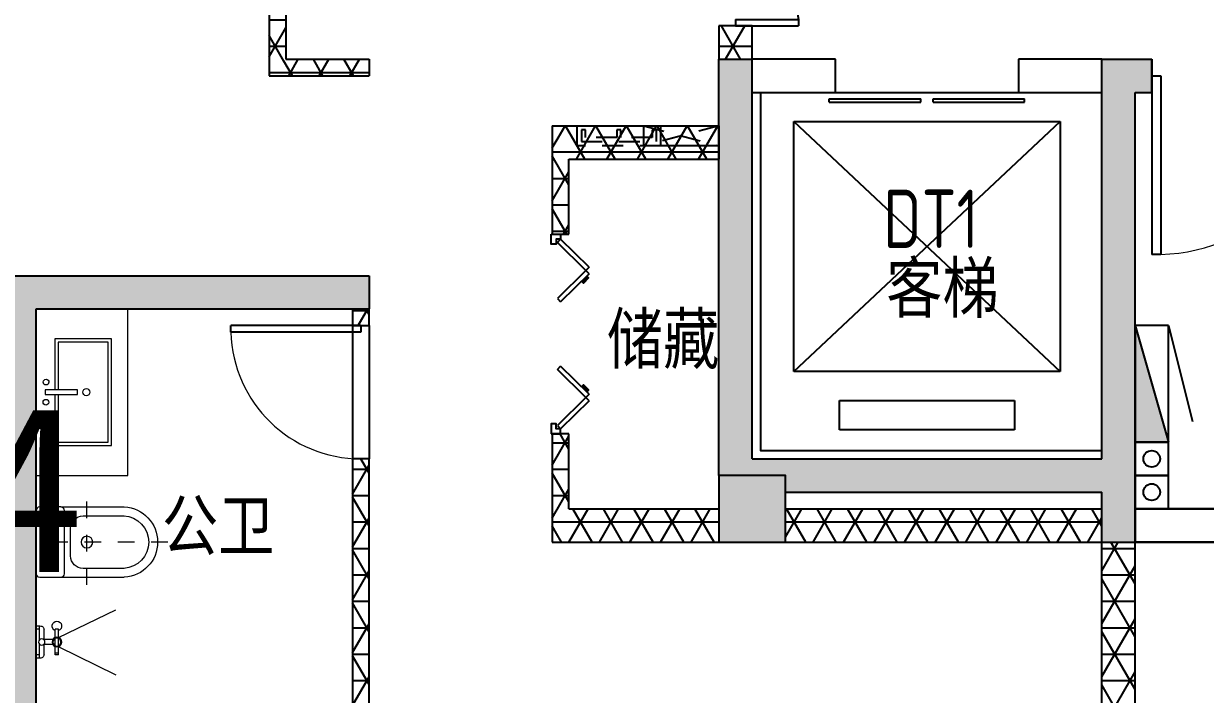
# Model space of a CAD drawing. Extents: x 512858 to 514372, y -232486 to -231710.
# Drawn here: x 513785.95 to 513793.05, y -231983.84 to -231979.81 of the extents above; entities that cross this region are included whole.
import ezdxf

# ---------------------------------------------------------------- set-up
doc = ezdxf.new("R2010")
doc.units = 0
doc.header["$LTSCALE"] = 1000
doc.linetypes.add('A1户型$1$DASH', pattern=[0.35, 0.25, -0.1])
doc.layers.get('0').update_dxf_attribs({"color": 252})
for name, color, linetype in [('2#HXT-标准层$0$A-DOOR', 253, 'Continuous'), ('2#HXT-标准层$0$A-FIRE-DOOR', 253, 'Continuous'), ('2#HXT-标准层$0$A-PATT-COLU', 253, 'Continuous'), ('2#HXT-标准层$0$A-STAIR', 253, 'Continuous'), ('2#HXT-标准层$0$A-STR-CONC-B', 253, 'Continuous'), ('2#HXT-标准层$0$A-STR-CONC-C', 252, 'Continuous'), ('2#HXT-标准层$0$A-WALL-S', 253, 'Continuous'), ('2#HXT-标准层$0$AA-DOOR_FIRE_TEXT', 253, 'Continuous'), ('A-ANNO-100-TXT', 252, 'Continuous'), ('A-ANNO-20-TXT', 252, 'Continuous'), ('A-METAL-S', 253, 'Continuous'), ('A1户型$1$A-DOOR', 252, 'Continuous'), ('A1户型$1$A-FIRE-DOOR', 252, 'Continuous'), ('A1户型$1$A-PATT-COLU', 252, 'Continuous'), ('A1户型$1$A-STR-CONC-B', 252, 'Continuous'), ('A1户型$1$A-STR-CONC-C', 252, 'Continuous'), ('A1户型$1$A-WALL-S', 252, 'Continuous'), ('A1户型$1$WINDOW', 252, 'Continuous'), ('PUB_HATCH', 252, 'Continuous')]:
    doc.layers.add(name, color=color, linetype=linetype)
doc.layers.add('A1户型$1$AE-FURN-MOVE', color=252, linetype='Continuous', lineweight=20)
doc.layers.add('面积-计容-住宅-1', color=1, linetype='Continuous', lineweight=0)
doc.styles.add('dw', font='simhei.ttf')
doc.styles.add('TYDG_02', font='TSSDENG.shx', dxfattribs={"width": 0.8, "bigfont": 'hztxt.shx'})
pattern_1 = [(0, (0, 0), (0, 158.75), []), (60, (0, 0), (-137.4815328507796, 79.37500000000001), []), (120, (0, 0), (-137.4815328507796, -79.37499999999996), [])]

# ---------------------------------------------------------------- blocks, each defined once
blk = doc.blocks.new('2新129A1户型$0$A$C44931540')
at = {"layer": 'A1户型$1$AE-FURN-MOVE', "extrusion": (0.001411355736699266, -2.826872901303822e-05, 0.9999990036374354)}
blk.add_lwpolyline([(3.9897237284e-06, 1000.00002311074), (-549.9989004516492, 999.9999792237668), (-549.9989044413729, -4.38869403901e-05), (0, 0)], close=True, dxfattribs=at)
for points, elevation in [([(-112.9724478468072, 513.6677774788933), (-112.9724478468072, 819.2215347021247), (-452.9717705924356, 819.2215075719511), (-452.9717705924938, 179.3611052876958), (-112.9724478468072, 179.3611324178913), (-112.9724478468363, 484.9148896211283)], -0.0014134364505641), ([(-132.9724080082942, 513.6677758830243), (-132.9724080082942, 799.2215331221961), (-432.9718104309486, 799.2215091838405), (-432.9718104309777, 199.3611068676427), (-132.9724080082942, 199.3611308059402), (-132.9724080083234, 484.9148880252592)], -0.001413436450543)]:
    blk.add_lwpolyline(points, dxfattribs=dict(at, elevation=elevation))
at = {"layer": 'A1户型$1$AE-FURN-MOVE', "extrusion": (0.001411355736699266, -2.826872901303822e-05, 0.9999990036374354), "elevation": -0.0014134364505937}
blk.add_lwpolyline([(-249.3888331852561, 484.9148787357938), (-55.40215224509286, 484.9148942149149), (-55.40215224515108, 513.66778207268), (-249.388833185227, 513.6677665935443)], close=True, dxfattribs=at)
at = {"layer": 'A1户型$1$AE-FURN-MOVE'}
for centre, major_axis, ratio, start_param, end_param in [((-59.01222893525847, 559.7095077006345), (0.342412836543168, 17.09543860000018), 0.9999990036374355, -1.550769539253337, 4.732415767926249), ((-301.5959025631019, 499.2913307312921), (0.4280160456305428, 21.36929825000121), 0.9999990036374353, -1.550769539255603, 4.732415767923984), ((-59.72046694415623, 438.9196597881056), (0.342412836543168, 17.09543860000018), 0.9999990036374355, -1.550769539253337, 4.732415767926249)]:
    blk.add_ellipse(centre, major_axis=major_axis, ratio=ratio, start_param=start_param, end_param=end_param, dxfattribs=at)
blk = doc.blocks.new('2新125A1户型$0$69865866586652f-nezb')
at = {"color": 250, "linetype": 'A1户型$1$DASH', "ltscale": 0.2}
for p, q in [((296756.9578622218, 367900.9433866178), (296756.9578622218, 367110.7504130057)), ((296501.2078622218, 367415.7504130056), (297012.7078622218, 367415.7504130055))]:
    blk.add_line(p, q, dxfattribs=at)
for p, q in [((296545.8864336504, 367259.3218415772), (296545.8864336504, 367640.6232263052)), ((296968.0292907933, 367259.3218415772), (296968.0292907933, 367640.6232263052))]:
    blk.add_line(p, q)
at = {"color": 250}
blk.add_lwpolyline([(296599.457862222, 367640.6232263052), (296599.4578622216, 367392.9732391588, 0.4142135623731237), (296674.4578622217, 367317.9732391588), (296839.4578622218, 367317.9732391588, 0.4142135623730951), (296914.4578622218, 367392.9732391588), (296914.457862222, 367640.6232263052)], format="xyb", dxfattribs=at)
blk.add_lwpolyline([(296545.8864336504, 367259.3218415772, -0.4142135623731278), (296567.3150050789, 367280.7504130056), (296946.6007193646, 367280.7504130055, -0.4142135623729595), (296968.0292907933, 367259.3218415769), (296968.0292907933, 367132.1789844341, -0.4142135623732138), (296946.6007193647, 367110.7504130055), (296567.3150050788, 367110.7504130057, -0.4142135623730951), (296545.8864336504, 367132.1789844343)], format="xyb", close=True)
blk.add_circle((296756.9578622218, 367415.7504130056), 35.15279190794223, dxfattribs=at)
blk.add_arc((296756.9578622218, 367629.3797336624), 211.3706793431093, 3.049187633399159, 176.9508123666008)
blk.add_arc((296756.9578622218, 367629.3797336624), 157.7992507716807, 3.049187633399159, 176.9508123666008, dxfattribs=at)
blk = doc.blocks.new('2新128A1户型$0$6986586658ff3d')
at = {"layer": 'A1户型$1$AE-FURN-MOVE'}
for p, q in [((-100.8000000000466, 76.8000000002794), (-81.60000000009313, 76.8000000002794)), ((-100.7999999998137, -76.79999999981374), (-100.8000000000466, 76.8000000002794)), ((-81.5999999998603, -76.79999999981374), (-81.60000000009313, 76.8000000002794)), ((-14.39999999990687, 12.69960630335845), (-14.39999999990687, 76.79999996651895)), ((14.39999992749654, 96.00000000023283), (33.60000000009313, 96.00000000023283)), ((14.39999999990687, 12.69960627146065), (14.4000000001397, 96.00000000023283)), ((14.4000000001397, 76.8000000002794), (33.60000000009313, 76.8000000002794)), ((-66.25846837065183, 14.39999999990687), (-12.69960628706031, 14.39999999990687)), ((12.69960628729314, 14.4000000001397), (14.4000000001397, 14.4000000001397)), ((-100.7999999998137, -67.19999999995343), (-81.60000000009313, -67.20000000018626)), ((-66.258468370419, -14.39999999990687), (-12.69960629497655, -14.39999999990687)), ((-14.39999999990687, -76.79999996651895), (-14.39999999990687, -12.69960630335845)), ((12.69960629544221, -14.39999999967404), (14.4000000001397, -14.39999999967404)), ((14.39999999990687, -95.99999999976717), (14.39999999990687, -12.69960627099499)), ((-100.7999999998137, -76.79999999981374), (-81.5999999998603, -76.79999999981374)), ((14.4000000001397, -76.7999999995809), (33.5999999998603, -76.7999999995809)), ((14.40000001108274, -95.99999999976717), (33.5999999998603, -95.99999999953434))]:
    blk.add_line(p, q, dxfattribs=at)
for points in [[(-100.7999999995809, 27.15290039801039), (-444.8149358539376, 193.7543856438715)], [(-99.28472210257314, -27.64194762450643), (-444.8149358532391, -197.069886776153)]]:
    blk.add_lwpolyline(points, dxfattribs=at)
for centre, radius in [((-91.1999999997206, 2.328306e-10), 28.79999999999999), ((-91.1999999997206, 2.328306e-10), 23.99999999999999), ((0, 2.328306e-10), 19.2)]:
    blk.add_circle(centre, radius, dxfattribs=at)
for centre, radius, start, end in [((-91.19999999995343, 96.0000000053551), 28.79999999999999, 289.4712206301563, 250.5287793572664), ((9.529881745344028, 72.1051773831714), 24.38607388944711, 78.48005776720825, 168.9000772847705), ((9.529881745344028, -72.10517738224007), 24.38607388944711, 191.0999227152295, 281.5199422485274)]:
    blk.add_arc(centre, radius, start, end, dxfattribs=at)
blk = doc.blocks.new('2新134A1户型$0$rd')
at = {"color": 9, "ltscale": 0.5}
blk.add_lwpolyline([(0, 0), (450, 0), (450, 120), (0, 120)], close=True, dxfattribs=at)
at = {"color": 9, "linetype": 'A1户型$1$DASH', "ltscale": 0.5}
for points in [[(450, 120), (0, 0)], [(0, 120), (450, 0)]]:
    blk.add_lwpolyline(points, dxfattribs=at)
blk = doc.blocks.new('2新133A1户型$0$qd')
at = {"color": 9, "linetype": 'A1户型$1$DASH', "ltscale": 0.5}
blk.add_lwpolyline([(0, 0), (500, 0), (500, 120), (0, 120)], close=True, dxfattribs=at)
blk.add_lwpolyline([(25, 25), (25, 95), (50, 95), (50, 50), (237.5, 50), (237.5, 95), (262.5, 95), (262.5, 50), (450, 50), (450, 95), (475, 95), (475, 25), (25, 25)], dxfattribs=at)
blk = doc.blocks.new('2新119A1户型$0$$DorLib2D$00000034')
for p, q in [((-0.3348234125231649, 0.1426552639182747), (-0.4750000000005821, 1.0056e-12)), ((-0.3181802983995001, 0.1263013287125923), (-0.4583568858769172, -0.0163539352046766)), ((-0.3348234125231649, 0.1426552639182747), (-0.3181802983995001, 0.1263013287125923)), ((-0.3015371842758353, 0.1426552639182747), (-0.3181802983995001, 0.1263013287125923)), ((-0.3181802983995001, 0.1263013287125923), (-0.1780037109220829, -0.0163539352046766)), ((-0.3015371842758353, 0.1426552639182747), (-0.161360596798418, 1.0056e-12)), ((0.3015371842758353, 0.1426552639182747), (0.161360596798418, 1.0056e-12)), ((0.3181802983995001, 0.1263013287125923), (0.1780037109220829, -0.0163539352046766)), ((0.3015371842758353, 0.1426552639182747), (0.3181802983995001, 0.1263013287125923)), ((0.3348234125231649, 0.1426552639182747), (0.3181802983995001, 0.1263013287125923)), ((0.3181802983995001, 0.1263013287125923), (0.4583568858769172, -0.0163539352046766)), ((0.3348234125231649, 0.1426552639182747), (0.4750000000005821, 1.0056e-12)), ((-0.5000000000006187, -0.0479999999993198), (-0.5000000000007416, 1.0099e-12)), ((-0.4583568858769172, -0.0163539352046766), (-0.4750000000005821, 1.0056e-12)), ((-0.1780037109220829, -0.0163539352046766), (-0.161360596798418, 1.0056e-12)), ((0.1780037109220829, -0.0163539352046766), (0.161360596798418, 1.0056e-12)), ((0.4583568858769172, -0.0163539352046766), (0.4750000000005821, 1.0056e-12)), ((0.5000000000007416, -0.0479999999993198), (0.5000000000007416, 1.0099e-12))]:
    blk.add_line(p, q)
for points in [[(-0.2898728090204765, 0.1307846330202903), (-0.2803624580926677, 0.1401297388521084), (-0.2549744755672762, 0.114292832613611), (-0.2644848264950846, 0.1049477267817925)], [(-0.2866020219793401, 0.1274560101955572), (-0.2804202938762643, 0.1335303289862392), (-0.2615738854331457, 0.1143506683972074), (-0.2677556135362211, 0.1082763496065255)], [(0.2898728090204765, 0.1307846330202903), (0.2803624580926677, 0.1401297388521084), (0.2549744755672762, 0.114292832613611), (0.2644848264950846, 0.1049477267817925)], [(0.2866020219793401, 0.1274560101955572), (0.2804202938762643, 0.1335303289862392), (0.2615738854331457, 0.1143506683972074), (0.2677556135362211, 0.1082763496065255)], [(-0.5000000000006185, 7.574e-13), (-0.4750000000005819, 7.548e-13), (-0.4750000000005796, -0.0229999999992807), (-0.4500000000005404, -0.0229999999992807), (-0.4500000000005404, -0.0479999999993198), (-0.5000000000006187, -0.0479999999993198)], [(0.5000000000006185, 7.574e-13), (0.4750000000005819, 7.548e-13), (0.4750000000005796, -0.0229999999992807), (0.4500000000005404, -0.0229999999992807), (0.4500000000005404, -0.0479999999993198), (0.5000000000006187, -0.0479999999993198)]]:
    blk.add_lwpolyline(points)
blk = doc.blocks.new('2新117A1户型$0$$DorLib2D$00000001')
for p, q in [((0.45, 0.9750000000000001), (0.5000000000000002, 0.9750000000000001)), ((0.45, 0), (0.45, 0.9750000000000001)), ((0.5, 0), (0.5, 0.9750000000000001)), ((0.5, 0), (0.45, 0))]:
    blk.add_line(p, q)
at = {"lineweight": 13}
blk.add_arc((0.475, 0), 0.975, 91.4692835813538, 180, dxfattribs=at)
blk = doc.blocks.new('2新154_FZH')
blk.add_lwpolyline([(-0.5, -0.5), (0.5, -0.5), (0.5, 0.5), (-0.5, 0.5)], close=True)
at = {"layer": 'PUB_HATCH'}
blk.add_solid([(-0.5, -0.5), (0.5, -0.5), (-0.5, 0.5), (0.5, 0.5)], dxfattribs=at)
blk = doc.blocks.new('2新122A1户型$0$$DorLib2D$00000225')
at = {"color": 0}
for p, q in [((0.4750000000000032, -0.0014478852985498), (0.4750000000000032, 0.7521225008925327)), ((0.4750000000000032, 0.7521225008925327), (0.5000000000000036, 0.7521225008925363)), ((0.5000000000000036, -0.0014478852985498), (0.5000000000000036, 0.7521225008925363)), ((-0.4999999999999982, -3.6e-15), (-0.5, 0.252035990386009)), ((-0.4750000000000014, 0.252035990386009), (-0.5, 0.252035990386009)), ((-0.4749999999999996, -3.6e-15), (-0.4750000000000014, 0.252035990386009)), ((-0.4749999999999996, -3.6e-15), (-0.4999999999999947, -3.6e-15)), ((0.4750000000000032, -0.0014478852985498), (0.4999999999999929, -0.0014478852985498))]:
    blk.add_line(p, q, dxfattribs=at)
for centre, radius, start, end in [((0.5046168020419071, -0.0019208093578129), 0.7546247204382253, 92.24926861260724, 179.7237749158362), ((-0.5007908120542499, 0.0025725639174823), 0.2507930763238999, 359.7898704778746, 84.09743784757413)]:
    blk.add_arc(centre, radius, start, end, dxfattribs=at)
blk = doc.blocks.new('2新115A1户型')
at = {"layer": 'A1户型$1$A-PATT-COLU'}
h = blk.add_hatch(dxfattribs=at)
h.set_pattern_fill('NET3', color=256, scale=50, style=0)
h.set_pattern_definition(pattern_1)
h.paths.add_polyline_path([(-68762.22359571813, 171802.1808309635), (-68862.22398824524, 171902.1808309825), (-68862.21653017693, 170002.1612233853), (-68762.21692270154, 170102.1612233649)])
h = blk.add_hatch(dxfattribs=at)
h.set_pattern_fill('NET3', color=256, scale=50, style=0)
h.set_pattern_definition(pattern_1)
h.paths.add_polyline_path([(-65962.02434097696, 170102.2341420536), (-65962.02434097626, 170302.2341420555), (-66162.02434097626, 170302.2341420555), (-66162.02434097696, 170102.2341420536)])
h = blk.add_hatch(dxfattribs=at)
h.set_pattern_fill('NET3', color=256, scale=50, style=0)
h.set_pattern_definition(pattern_1)
h.paths.add_polyline_path([(-68762.21692270154, 170102.1612233649), (-68862.21653017693, 170002.1612233853), (-68262.21692274013, 170002.1612232667), (-68262.21692272066, 170102.1612232667)])
for points in [[(-66162.02434097746, 167602.2341420555), (-66062.02434097581, 167602.2341420555), (-65962.02434097747, 167702.2341420539), (-65962.02434097696, 170102.2341420536), (-66162.02434097696, 170102.2341420536)], [(-70262.02434097696, 165402.2359415427), (-70262.02434097695, 168602.2359415426), (-70462.02434097695, 168802.2359415426), (-70462.02434097696, 165402.2359415427)], [(-70462.02434097695, 168802.2359415426), (-70262.02434097695, 168602.2359415426), (-68262.02434097753, 168602.2359415427), (-68262.02434097753, 168802.2359415426)], [(-63795.35767430929, 167602.2341420538), (-63662.02434097696, 167602.2341420536), (-63662.02434097696, 167802.2341420536), (-63862.02434097696, 167802.2341420536), (-63862.0243409729, 167702.2341420538)], [(-66062.02434097581, 167602.2341420555), (-65762.02434097751, 167602.2341420555), (-65762.02434097751, 167502.2341420539), (-63862.02434097798, 167502.2341420538), (-63795.35767430929, 167602.2341420538), (-63862.0243409729, 167702.2341420538), (-65962.02434097747, 167702.2341420539)], [(-63862.02434097698, 167302.2341420535), (-63662.02434097698, 167302.2341420535), (-63662.02434097696, 167602.2341420536), (-63795.35767430929, 167602.2341420538), (-63862.02434097798, 167502.2341420538)], [(-63662.02434097698, 167202.2341420535), (-63662.02434097698, 167302.2341420535), (-63862.02434097698, 167302.2341420535), (-63862.02434097698, 167202.2341420535)]]:
    blk.add_hatch(color=256, dxfattribs=at).paths.add_polyline_path(points)
h = blk.add_hatch(dxfattribs=at)
h.set_pattern_fill('NET3', color=256, scale=50, style=0)
h.set_pattern_definition(pattern_1)
h.paths.add_polyline_path([(-67162.02948926172, 169702.1612233068), (-67162.02681214752, 169052.1602757798), (-67062.02681214755, 169052.1606876429), (-67062.0286655344, 169502.1612232887)])
h = blk.add_hatch(dxfattribs=at)
h.set_pattern_fill('NET3', color=256, scale=50, style=0)
h.set_pattern_definition(pattern_1)
h.paths.add_polyline_path([(-67162.02948926172, 169702.1612233068), (-67062.0286655344, 169502.1612232887), (-66162.02434099658, 169502.1612231128), (-66162.02434095767, 169702.1612231128)])
h = blk.add_hatch(dxfattribs=at)
h.set_pattern_fill('NET3', color=256, scale=50, style=0)
h.set_pattern_definition(pattern_1)
h.paths.add_polyline_path([(-68362.02434097753, 168602.2359415427), (-68362.02434097718, 168502.1460220194), (-68262.02434097712, 168502.1460220194), (-68262.02434097753, 168602.2359415427)])
h = blk.add_hatch(dxfattribs=at)
h.set_pattern_fill('NET3', color=256, scale=50, style=0)
h.set_pattern_definition(pattern_1)
h.paths.add_polyline_path([(-67062.02001670968, 167402.2341420549), (-67062.02186979039, 167852.1606876483), (-67162.02186979038, 167852.1602757852), (-67162.01919298466, 167202.2341420541)])
h = blk.add_hatch(dxfattribs=at)
h.set_pattern_fill('NET3', color=256, scale=50, style=0)
h.set_pattern_definition(pattern_1)
h.paths.add_polyline_path([(-68262.02434097751, 166102.2359415428), (-68262.02434097712, 167702.1460220194), (-68362.02434097718, 167702.1460220194), (-68362.02434097753, 166202.2359415436), (-68328.69100764401, 166102.235941543)])
h = blk.add_hatch(dxfattribs=at)
h.set_pattern_fill('NET3', color=256, scale=50, style=0)
h.set_pattern_definition(pattern_1)
h.paths.add_polyline_path([(-67062.02001670968, 167402.2341420549), (-67162.01919298466, 167202.2341420541), (-66162.02434097751, 167202.2341420537), (-66162.02434097751, 167402.2341420537)])
h = blk.add_hatch(dxfattribs=at)
h.set_pattern_fill('NET3', color=256, scale=50, style=0)
h.set_pattern_definition(pattern_1)
h.paths.add_polyline_path([(-65762.02434097756, 167402.2341420539), (-65762.02434097759, 167202.2341420539), (-63862.02434097799, 167202.2341420543), (-63862.02434097797, 167402.2341420543)])
h = blk.add_hatch(dxfattribs=at)
h.set_pattern_fill('NET3', color=256, scale=50, style=0)
h.set_pattern_definition(pattern_1)
h.paths.add_polyline_path([(-63862.02434097705, 166102.235941543), (-63662.0243409768, 166002.235941543), (-63662.02434097698, 167202.2341420535), (-63862.02434097698, 167202.2341420535)])
at = {"layer": 'A1户型$1$A-DOOR'}
for p, q in [((-68362.02434097696, 168502.1460220173), (-68362.02434097696, 167702.1460220173)), ((-68262.02434097696, 168502.1460220173), (-68262.02434097696, 167702.1460220173))]:
    blk.add_line(p, q, dxfattribs=at)
at = {"layer": 'A1户型$1$A-STR-CONC-B'}
for p, q in [((-66162.02434097753, 167602.2341420555), (-66162.02434097696, 170102.2341420536)), ((-66162.02434097696, 170102.2341420536), (-65962.02434097696, 170102.2341420536)), ((-65962.02434097747, 167702.2341420539), (-65962.02434097696, 170102.2341420536)), ((-70462.02434097695, 168802.2359415426), (-68262.02434097753, 168802.2359415426)), ((-68262.02434097753, 168802.2359415426), (-68262.02434097753, 168602.2359415427)), ((-70262.02434097696, 165402.2359415427), (-70262.02434097695, 168602.2359415426)), ((-70262.02434097695, 168602.2359415426), (-68262.02434097753, 168602.2359415427)), ((-63862.0243409729, 167702.2341420538), (-63862.02434097696, 167802.2341420536)), ((-63662.02434097696, 167602.2341420536), (-63662.02434097696, 167802.2341420536)), ((-65962.02434097747, 167702.2341420539), (-63862.0243409729, 167702.2341420538)), ((-63662.02434097698, 167302.2341420535), (-63662.02434097696, 167602.2341420536)), ((-65762.02434097767, 167502.2341420536), (-63862.02434097798, 167502.2341420538)), ((-63862.02434097698, 167302.2341420535), (-63862.02434097798, 167502.2341420538)), ((-63862.02434097698, 167202.2341420535), (-63862.02434097698, 167302.2341420535)), ((-63662.02434097698, 167202.2341420535), (-63662.02434097698, 167302.2341420535)), ((-63862.02434097698, 167202.2341420535), (-63662.02434097698, 167202.2341420535))]:
    blk.add_line(p, q, dxfattribs=at)
at = {"layer": 'A1户型$1$A-WALL-S'}
for p, q in [((-68862.22398824524, 171902.1808309825), (-68862.21653017693, 170002.1612233853)), ((-68762.22359571813, 171802.1808309635), (-68762.21692270154, 170102.1612233649)), ((-65962.02434097626, 170302.2341420555), (-66162.02434097626, 170302.2341420555)), ((-66162.02434097626, 170302.2341420555), (-66162.02434097696, 170102.2341420536)), ((-65962.02434097696, 170102.2341420536), (-65962.02434097626, 170302.2341420555)), ((-68762.21692270154, 170102.1612233649), (-68262.21692272066, 170102.1612232667)), ((-68262.21692272066, 170102.1612232667), (-68262.21692274013, 170002.1612232667)), ((-68862.21653017693, 170002.1612233853), (-68262.21692274013, 170002.1612232667)), ((-67162.02948926172, 169702.1612233068), (-67162.02681214752, 169052.1602757798)), ((-67162.02948926172, 169702.1612233068), (-66162.02434095767, 169702.1612231128)), ((-66162.02434095767, 169702.1612231128), (-66162.02434099658, 169502.1612231128)), ((-67062.02681214755, 169052.1606876429), (-67062.0286655344, 169502.1612232887)), ((-67062.0286655344, 169502.1612232887), (-66162.02434099658, 169502.1612231128)), ((-67162.02681214752, 169052.1602757798), (-67062.02681214755, 169052.1606876429)), ((-68362.02434097753, 168602.2359415427), (-68362.02434097718, 168502.1460220194)), ((-68262.02434097712, 168502.1460220194), (-68262.02434097753, 168602.2359415427)), ((-68362.02434097718, 168502.1460220194), (-68262.02434097712, 168502.1460220194)), ((-67062.02186979039, 167852.1606876483), (-67162.02186979038, 167852.1602757852)), ((-67162.02186979038, 167852.1602757852), (-67162.01919298466, 167202.2341420541)), ((-67062.02001670968, 167402.2341420549), (-67062.02186979039, 167852.1606876483)), ((-68262.02434097712, 167702.1460220194), (-68362.02434097718, 167702.1460220194)), ((-68362.02434097718, 167702.1460220194), (-68362.02434097753, 166202.2359415436)), ((-68262.02434097751, 166102.2359415428), (-68262.02434097712, 167702.1460220194)), ((-67062.02001670968, 167402.2341420549), (-66162.02434097751, 167402.2341420537)), ((-65762.02434097756, 167402.2341420539), (-63862.02434097797, 167402.2341420543)), ((-63662.02434097697, 167402.2341420535), (-62462.02434097698, 167402.2341420536)), ((-63662.02434097697, 167402.2341420535), (-63662.02434097695, 167202.2341420535)), ((-67162.01919298466, 167202.2341420541), (-66162.02434097751, 167202.2341420537)), ((-65762.02434097759, 167202.2341420539), (-63862.02434097799, 167202.2341420543)), ((-63862.02434097705, 166102.235941543), (-63862.02434097698, 167202.2341420535)), ((-63662.02434097695, 167202.2341420535), (-62462.02434097697, 167202.2341420536)), ((-63662.0243409768, 166002.235941543), (-63662.02434097698, 167202.2341420535))]:
    blk.add_line(p, q, dxfattribs=at)
at = {"xscale": -1}
for name, p in [('2新133A1户型$0$qd', (-66512.02434097712, 169582.1612231128)), ('2新134A1户型$0$rd', (-66162.02434097712, 169582.1612230835))]:
    blk.add_blockref(name, p, dxfattribs=at)
at = {"extrusion": (0, 0, -1), "xscale": -1, "zscale": -1, "rotation": 180}
blk.add_blockref('2新129A1户型$0$A$C44931540', (70262.22271800367, 168602.1257609915), dxfattribs=at)
at = {"layer": 'A1户型$1$A-DOOR', "xscale": -800, "yscale": -800, "zscale": 100, "rotation": 270}
blk.add_blockref('2新117A1户型$0$$DorLib2D$00000001', (-68312.02434097696, 168102.1460220173), dxfattribs=at)
at = {"layer": 'A1户型$1$A-FIRE-DOOR', "xscale": -1500, "yscale": 1500, "zscale": 200, "rotation": 270}
blk.add_blockref('2新122A1户型$0$$DorLib2D$00000225', (-66062.02434097696, 171052.2341420536), dxfattribs=at)
at = {"layer": 'A1户型$1$A-STR-CONC-C', "xscale": 400, "yscale": 400, "zscale": 400}
blk.add_blockref('2新154_FZH', (-65962.02434097751, 167402.2341420555), dxfattribs=at)
at = {"layer": 'A1户型$1$AE-FURN-MOVE', "extrusion": (0, 0, -1), "zscale": -1, "rotation": 90}
blk.add_blockref('2新125A1户型$0$69865866586652f-nezb', (437372.9707713712, -129554.7774854841), dxfattribs=at)
at = {"layer": 'A1户型$1$AE-FURN-MOVE', "extrusion": (-2.827976156196285e-05, 4.507569148910896e-07, 0.999999999600026), "xscale": -1}
blk.add_blockref('2新128A1户型$0$6986586658ff3d', (-70228.42431288403, 166602.2359406323, 2.062047132446831), dxfattribs=at)
at = {"layer": 'A1户型$1$WINDOW', "xscale": 1200, "yscale": 1200, "zscale": 100, "rotation": 270.0002359801717}
blk.add_blockref('2新119A1户型$0$$DorLib2D$00000034', (-67112.02434096891, 168452.1604817151), dxfattribs=at)
blk = doc.blocks.new('2新632#HXT-标准层$0$$TWTSYS$00000508')
for p, q in [((-0.5, 0.5), (0.3236161731911125, 1.224064056863426)), ((-0.5, 0.5), (-0.5, -0.5)), ((-0.5, -0.5), (0.5, 0.5)), ((0.5, 0.5), (-0.5, 0.5)), ((0.5, -0.5), (0.5, 0.5)), ((-0.5, -0.5), (0.5, -0.5))]:
    blk.add_line(p, q)
blk.add_solid([(0.5, -0.5), (0.5, 0.5), (-0.5, -0.5)])
blk = doc.blocks.new('2新582#HXT-标准层$0$$DORLIB2D$00000127')
at = {"color": 0}
for points in [[(-0.5333333333328483, 0.7948983154366971), (-0.5333333333328483, 0.690405644187237)], [(-0.0333333333328483, 0.7948983154366971), (-0.5333333333328483, 0.7948983154366971)], [(-0.0333333333328483, 0.7948983154366971), (-0.0333333333328483, 0.690405644187237)], [(0.5333333333328483, 0.7948983154366971), (0.0333333333328483, 0.7948983154366971)], [(0.0333333333328483, 0.7948983154366971), (0.0333333333328483, 0.690405644187237)], [(0.5333333333328483, 0.7948983154366971), (0.5333333333328483, 0.690405644187237)], [(-0.0333333333328483, 0.690405644187237), (-0.5333333333328483, 0.690405644187237)], [(0.5333333333328483, 0.690405644187237), (0.0333333333328483, 0.690405644187237)], [(0.5, 0.4999999999999858), (-0.5, 0.4999999999999858)]]:
    blk.add_lwpolyline(points, dxfattribs=at)
blk = doc.blocks.new('2新592#HXT-标准层$0$$DorLib2D$00000001')
for p, q in [((0.45, 0.9750000000000001), (0.5000000000000002, 0.9750000000000001)), ((0.45, 0), (0.45, 0.9750000000000001)), ((0.5, 0), (0.5, 0.9750000000000001)), ((0.5, 0), (0.45, 0))]:
    blk.add_line(p, q)
at = {"lineweight": 13}
blk.add_arc((0.475, 0), 0.975, 91.4692835813538, 180, dxfattribs=at)
blk = doc.blocks.new('2新602#HXT-标准层$0$$DorLib2D$00000225')
at = {"color": 0}
for p, q in [((0.4750000000000032, -0.0014478852985498), (0.4750000000000032, 0.7521225008925327)), ((0.4750000000000032, 0.7521225008925327), (0.5000000000000036, 0.7521225008925363)), ((0.5000000000000036, -0.0014478852985498), (0.5000000000000036, 0.7521225008925363)), ((-0.4999999999999982, -3.6e-15), (-0.5, 0.252035990386009)), ((-0.4750000000000014, 0.252035990386009), (-0.5, 0.252035990386009)), ((-0.4749999999999996, -3.6e-15), (-0.4750000000000014, 0.252035990386009)), ((-0.4749999999999996, -3.6e-15), (-0.4999999999999947, -3.6e-15)), ((0.4750000000000032, -0.0014478852985498), (0.4999999999999929, -0.0014478852985498))]:
    blk.add_line(p, q, dxfattribs=at)
for centre, radius, start, end in [((0.5046168020419071, -0.0019208093578129), 0.7546247204382253, 92.24926861260724, 179.7237749158362), ((-0.5007908120542499, 0.0025725639174823), 0.2507930763238999, 359.7898704778746, 84.09743784757413)]:
    blk.add_arc(centre, radius, start, end, dxfattribs=at)
blk = doc.blocks.new('2新572#HXT-标准层')
at = {"layer": '2#HXT-标准层$0$A-PATT-COLU'}
for points in [[(-58162.02434097652, -25597.76585794642), (-58062.02434097711, -25597.76585794649), (-57962.02434097697, -25497.76585794636), (-57962.02434097697, -23097.76585794635), (-58162.02434097697, -23097.76585794635)], [(-55862.02434097697, -23097.76585794568), (-55662.02434097697, -23297.76585794687), (-55562.02434097696, -23297.76585794636), (-55562.02434097696, -23097.76585794636)], [(-55795.35767431027, -25597.76585794636), (-55662.02434097696, -25597.76585794636), (-55662.02434097697, -23297.76585794687), (-55862.02434097697, -23097.76585794568), (-55862.02434097697, -25497.76585794636)], [(-58062.02434097711, -25597.76585794649), (-57762.02434097668, -25597.76585794671), (-57762.02434097671, -25697.76585794636), (-55862.02434097687, -25697.76585794636), (-55795.35767431027, -25597.76585794636), (-55862.02434097697, -25497.76585794636), (-57962.02434097697, -25497.76585794636)], [(-55862.02434097696, -25897.76585794636), (-55662.02434097696, -25897.76585794636), (-55662.02434097696, -25597.76585794636), (-55795.35767431027, -25597.76585794636), (-55862.02434097687, -25697.76585794636)], [(-55662.02434097696, -25997.76585794636), (-55662.02434097696, -25897.76585794636), (-55862.02434097696, -25897.76585794636), (-55862.02434097696, -25997.76585794636)]]:
    blk.add_hatch(color=256, dxfattribs=at).paths.add_polyline_path(points)
at = {"layer": '2#HXT-标准层$0$A-STAIR'}
for p, q in [((-57712.02434097695, -24972.76585794648), (-57712.02434097695, -23472.76585794651)), ((-57712.02434097695, -23472.76585794651), (-56112.02434097698, -23472.76585794651)), ((-57712.02434097695, -24972.76585794648), (-56112.02434097698, -23472.76585794651)), ((-57712.02434097695, -23472.76585794651), (-56112.02434097698, -24972.76585794648)), ((-56112.02434097698, -23472.76585794651), (-56112.02434097698, -24972.76585794648)), ((-56112.02434097698, -24972.76585794648), (-57712.02434097695, -24972.76585794648)), ((-57437.024340977, -25322.76585794668), (-57437.024340977, -25147.76585794656)), ((-57437.024340977, -25147.76585794656), (-56387.02434097692, -25147.76585794656)), ((-56387.02434097692, -25147.76585794656), (-56387.02434097692, -25322.76585794668)), ((-56387.02434097692, -25322.76585794668), (-57437.024340977, -25322.76585794668))]:
    blk.add_line(p, q, dxfattribs=at)
at = {"layer": '2#HXT-标准层$0$A-STR-CONC-B'}
for p, q in [((-58162.02434097695, -25597.76585794639), (-58162.02434097697, -23097.76585794635)), ((-58162.02434097697, -23097.76585794635), (-57962.02434097697, -23097.76585794635)), ((-57962.02434097697, -25497.76585794636), (-57962.02434097697, -23097.76585794635)), ((-55862.02434097697, -23097.76585794568), (-55562.02434097696, -23097.76585794636)), ((-55862.02434097697, -25497.76585794636), (-55862.02434097697, -23097.76585794568)), ((-55562.02434097696, -23097.76585794636), (-55562.02434097696, -23297.76585794636)), ((-55662.02434097697, -23297.76585794687), (-55562.02434097696, -23297.76585794636)), ((-55662.02434097696, -25597.76585794636), (-55662.02434097697, -23297.76585794687)), ((-57962.02434097697, -25497.76585794636), (-55862.02434097697, -25497.76585794636)), ((-55662.02434097696, -25897.76585794636), (-55662.02434097696, -25597.76585794636)), ((-57762.02434097651, -25697.76585794636), (-55862.02434097687, -25697.76585794636)), ((-55862.02434097696, -25897.76585794636), (-55862.02434097687, -25697.76585794636)), ((-55862.02434097696, -25997.76585794636), (-55862.02434097696, -25897.76585794636)), ((-55662.02434097696, -25997.76585794636), (-55662.02434097696, -25897.76585794636)), ((-55862.02434097696, -25997.76585794636), (-55662.02434097696, -25997.76585794636))]:
    blk.add_line(p, q, dxfattribs=at)
at = {"layer": '2#HXT-标准层$0$A-WALL-S'}
for p, q in [((-57962.02434097705, -22897.76585794628), (-58162.02434097687, -22897.76585794628)), ((-58162.02434097687, -22897.76585794628), (-58162.02434097696, -23097.76187837549)), ((-57962.02434097696, -23097.76187837549), (-57962.02434097705, -22897.76585794628)), ((-58162.02434097696, -23097.76187837549), (-57962.02434097696, -23097.76187837549)), ((-57462.02434097678, -23097.7658579464), (-57962.02434097697, -23097.76585794635)), ((-57462.02434097678, -23297.76585794631), (-57462.02434097678, -23097.7658579464)), ((-55862.024340977, -23097.76585794635), (-56362.02434097707, -23097.7658579464)), ((-56362.02434097707, -23097.7658579464), (-56362.02434097707, -23297.76585794631)), ((-55562.02434097696, -23297.76585794636), (-55562.02434097696, -23097.76585794636)), ((-57962.02434097697, -23297.76585794635), (-57462.02434097678, -23297.76585794631)), ((-56362.02434097707, -23297.76585794631), (-55862.02434097697, -23297.76585794635)), ((-57762.02434097655, -25797.76585794639), (-55862.02434097767, -25797.76585794642)), ((-54462.02434097696, -25797.76585794633), (-55662.02434097687, -25797.76585794647)), ((-57762.0243409766, -25997.76585794642), (-55862.02434097767, -25997.76585794631)), ((-54462.02434097696, -25997.76585794633), (-55662.02434097687, -25997.76585794628))]:
    blk.add_line(p, q, dxfattribs=at)
at = {"layer": '2#HXT-标准层$0$AA-DOOR_FIRE_TEXT'}
for points in [[(-55462.02434097687, -25397.7658579463), (-55662.02434097687, -25397.7658579463), (-55662.02434097687, -25597.7658579463), (-55462.02434097687, -25597.7658579463)], [(-55462.02434097687, -25597.7658579463), (-55662.02434097687, -25597.7658579463), (-55662.02434097687, -25797.7658579463), (-55462.02434097687, -25797.7658579463)]]:
    blk.add_lwpolyline(points, close=True, dxfattribs=at)
for centre in [(-55562.02571192084, -25497.7658579463), (-55562.02571192084, -25697.7658579463)]:
    blk.add_circle(centre, 50, dxfattribs=at)
at = {"layer": '2#HXT-标准层$0$A-DOOR', "xscale": 1100, "yscale": 200, "zscale": 200, "rotation": 180}
blk.add_blockref('2新582#HXT-标准层$0$$DORLIB2D$00000127', (-56912.02434097696, -23197.76585794636), dxfattribs=at)
at = {"layer": '2#HXT-标准层$0$A-FIRE-DOOR', "xscale": 1500, "yscale": -1500, "zscale": 200, "rotation": 90}
blk.add_blockref('2新602#HXT-标准层$0$$DorLib2D$00000225', (-58062.02434097696, -22147.76585794636), dxfattribs=at)
at = {"layer": '2#HXT-标准层$0$A-FIRE-DOOR', "xscale": -1100, "yscale": -1100, "zscale": 200}
blk.add_blockref('2新592#HXT-标准层$0$$DorLib2D$00000001', (-55012.02434097721, -23197.76585794636), dxfattribs=at)
at = {"layer": '2#HXT-标准层$0$A-STR-CONC-C', "xscale": 399.9999999992724, "yscale": 399.9999999992724, "zscale": 399.9999999992724, "rotation": 8.3376e-12}
blk.add_blockref('2新154_FZH', (-57962.02434097652, -25797.76585794651), dxfattribs=at)
at = {"layer": '2#HXT-标准层$0$AA-DOOR_FIRE_TEXT', "xscale": 700.0000000000001, "yscale": 200.0000000000001, "zscale": 700.0000000000001, "rotation": 270}
blk.add_blockref('2新632#HXT-标准层$0$$TWTSYS$00000508', (-55562.02708286481, -25047.7658579463), dxfattribs=at)

msp = doc.modelspace()

# ---------------------------------------------------------------- linework, layer by layer
at = {"layer": 'A-METAL-S'}
msp.add_lwpolyline([(513790.3745363717, -231980.2243911989), (513790.3745363717, -231982.3743911989), (513792.4245363717, -231982.3743911989)], dxfattribs=at)

# ---------------------------------------------------------------- block references
at = {"xscale": 0.001, "yscale": 0.001, "zscale": 0.001}
for name, p in [('2新115A1户型', (513856.2865607127, -232150.126625341)), ('2新572#HXT-标准层', (513848.2865607127, -231956.926625341))]:
    msp.add_blockref(name, p, dxfattribs=at)

# ---------------------------------------------------------------- texts
at = {"layer": 'A-ANNO-100-TXT', "style": 'TYDG_02'}
for s, p in [('储藏', (513789.4524813002, -231981.884227805)), ('公卫', (513786.779716779, -231983.005255449, 0.0027592630015273))]:
    msp.add_text(s, height=0.3375886524822695, dxfattribs=at).set_placement(p)
at = {"layer": 'A-ANNO-20-TXT', "style": 'TYDG_02', "width": 0.8}
msp.add_text('DT1', height=0.35, dxfattribs=at).set_placement((513791.1122285905, -231981.1577807586))
at = {"layer": 'A-ANNO-20-TXT', "style": 'TYDG_02'}
msp.add_text('客梯', height=0.3375886524822695, dxfattribs=at).set_placement((513791.1301009309, -231981.5777807586))
at = {"layer": '面积-计容-住宅-1', "style": 'dw'}
msp.add_text('12.24', height=1, dxfattribs=at).set_placement((513782.9174329962, -231983.1040337721))

doc.saveas('drawing.dxf')
